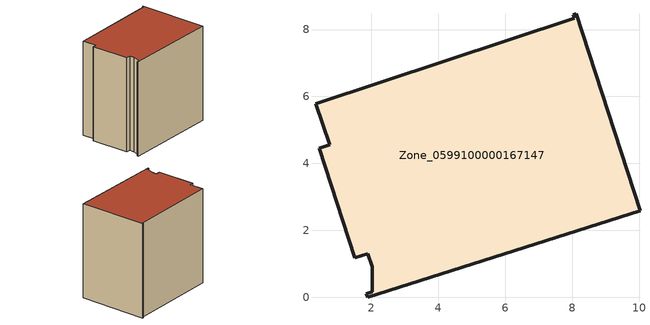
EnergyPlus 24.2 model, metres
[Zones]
Zone_0599100000167147
 floor ground (C_G): 0.76,4.55 0.33,5.78 8.06,8.34 8.04,8.44 8.13,8.47 10.03,2.59 1.89,0 1.85,0.11 2.02,0.16 2.03,0.91 1.89,1.3 1.51,1.18 0.45,4.45 z3.36
 wall outside (C_F): 10.03,2.59 8.13,8.47 8.04,8.44 8.06,8.34 0.33,5.78 0.76,4.55 0.45,4.45 1.51,1.18 1.89,1.3 2.03,0.91 2.02,0.16 1.85,0.11 1.89,0 10.03,2.59 z3.36:11.93
 roof outside (C_R): 2.03,0.91 2.02,0.16 1.85,0.11 1.89,0 10.03,2.59 8.13,8.47 8.04,8.44 8.06,8.34 0.33,5.78 0.76,4.55 0.45,4.45 1.51,1.18 1.89,1.3 z11.93
[BUILDING]
Pand.0599100000167147: North Axis=0; Terrain=City; Loads Convergence Tolerance Value=0.04; Temperature Convergence Tolerance Value=0.4; Solar Distribution=FullExterior; Maximum Number of Warmup Days=25; Minimum Number of Warmup Days=1
[Site:Location]
Rotterdam.The.Hague.AP_ZH_NLD Design_Conditions: Latitude=51.96; Longitude=4.45; Time Zone=1; Elevation=-4.5
[SITE:GROUNDTEMPERATURE:BUILDINGSURFACE]
18, 18, 18, 18, 18, 18, 18, 18, 18, 18, 18, 18
[MATERIAL] Thermal Absorptance=0.9; Solar Absorptance=0.7; Visible Absorptance=0.7
Name | Roughness | Thickness | Conductivity | Density | Specific Heat
G.TC.1965-1974 | MediumSmooth | 0.15 | 0.882353 | 540 | 1210
F.TC.1965-1974 | Rough | 0.3 | 0.697674 | 1920 | 840
R.TC.1965-1974 | MediumRough | 0.2 | 0.232558 | 1500 | 1000
[CONSTRUCTION]
C_G: G.TC.1965-1974
C_F: F.TC.1965-1974
C_R: R.TC.1965-1974
[ZONE]
Zone_0599100000167147: Type=1; Multiplier=1; Ceiling Height=Autocalculate; Volume=Autocalculate; Floor Area=autocalculate; Part of Total Floor Area=Yes
[ZONEINFILTRATION:DESIGNFLOWRATE]
Infil_Zone_0599100000167147: Zone or ZoneList or Space or SpaceList=Zone_0599100000167147; Schedule=AlwaysOn; Design Flow Rate Calculation Method=Flow/Area; Flow Rate per Floor Area=0.003; Constant Term Coefficient=1; Temperature Term Coefficient=0; Velocity Term Coefficient=0; Velocity Squared Term Coefficient=0
[HVACTEMPLATE:ZONE:IDEALLOADSAIRSYSTEM]
Zone_0599100000167147: Maximum Heating Supply Air Temperature=50; Minimum Cooling Supply Air Temperature=13; Maximum Heating Supply Air Humidity Ratio=0.0156; Minimum Cooling Supply Air Humidity Ratio=0.0077; Heating Limit=NoLimit; Cooling Limit=NoLimit; Dehumidification Control Type=ConstantSensibleHeatRatio; Cooling Sensible Heat Ratio=0.7; Dehumidification Setpoint=60; Humidification Control Type=None; Humidification Setpoint=30; Outdoor Air Method=None; Outdoor Air Flow Rate per Person=0.00944; Outdoor Air Flow Rate per Zone Floor Area=0; Outdoor Air Flow Rate per Zone=0; Demand Controlled Ventilation Type=None; Outdoor Air Economizer Type=NoEconomizer; Heat Recovery Type=None; Sensible Heat Recovery Effectiveness=0.7; Latent Heat Recovery Effectiveness=0.65
[ZONECONTROL:THERMOSTAT]
ThermostatControl_Zone_0599100000167147: Zone or ZoneList=Zone_0599100000167147; Control Type Schedule=DualSetpointControlType; Control 1=Thermostat_Zone_0599100000167147; Temperature Difference Between Cutout And Setpoint=0
[THERMOSTATSETPOINT:DUALSETPOINT]
Thermostat_Zone_0599100000167147: Heating Setpoint Temperature Schedule=HeatingSetpoint_Zone_0599100000167147; Cooling Setpoint Temperature Schedule=CoolingSetpoint_Zone_0599100000167147
[SCHEDULE:COMPACT]
HeatingSetpoint_Zone_0599100000167147: Through: 12/31, For: AllDays, Until: 24:00, 21
CoolingSetpoint_Zone_0599100000167147: Through: 12/31, For: AllDays, Until: 24:00, 24
DualSetpointControlType: Through: 12/31, For: AllDays, Until: 24:00, 4
AlwaysOn: Through: 12/31, For: AllDays, Until: 24:00, 1
